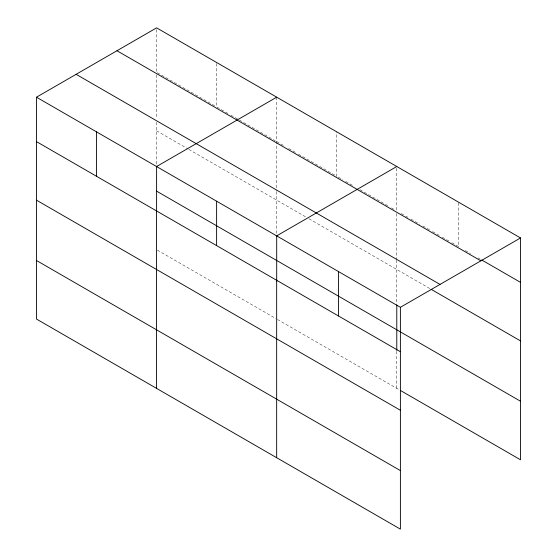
<?xml version="1.0" encoding="UTF-8"?>
<svg xmlns="http://www.w3.org/2000/svg" width="557" height="557" viewBox="0 0 557 557"><rect width="100%" height="100%" fill="white"/><g stroke="black" fill="none" stroke-linecap="round" stroke-linejoin="round"><path stroke-width="0.42" stroke-dasharray="2.79 2.09" d="M157.359 72.695L215.9 106.491M227.91 113.426L216.652 106.93L216.652 62.516M230.911 115.16L275.2 140.726M276.697 141.596L284.954 146.359M288.707 148.524L295.461 152.43M298.468 154.164L336.741 176.263L336.741 131.849M338.245 177.126L342.75 179.73M345.751 181.457L352.504 185.363M360.01 189.693L388.535 206.16M391.536 207.893L395.289 210.059M401.263 213.512L404.988 215.663M405.733 216.088L407.968 217.383M410.948 219.103L419.894 224.269M422.874 225.989L429.586 229.86M432.566 231.58L439.271 235.458M442.258 237.178L448.963 241.049M451.943 242.768L458.655 246.647L458.655 202.233M465.36 250.518L470.581 253.526M478.031 257.835L480.266 259.123M156.608 130.811L188.134 149.011M188.886 149.45L305.974 217.049M308.975 218.783L430.331 288.846M157.359 250.128L275.952 318.597M277.449 319.46L399.773 390.081M396.786 168.221L396.786 210.073M396.786 213.512L396.786 259.144M396.786 260.008L396.786 303.955M396.786 351.335L396.786 388.361M276.697 97.183L276.697 190.675M276.697 191.538L276.697 233.759M156.608 29.556L156.608 71.407M156.608 74.847L156.608 118.759M156.608 122.206L156.608 165.29"/><path stroke-width="0.84" d="M156.573 210.95L156.573 388.382M276.662 280.282L276.662 457.715M36.483 97.203L400.392 307.304L400.392 529.15L36.483 319.05L36.483 97.203L156.608 27.85L520.517 237.95L520.517 459.797L400.518 390.513M156.573 166.536L276.697 97.183M276.662 235.869L396.786 166.515M400.392 307.304L520.517 237.95M481.756 259.987L520.517 282.364M116.97 50.736L480.872 260.836M76.128 74.318L440.03 284.418M431.076 289.278L520.517 340.912M156.608 191.142L520.517 401.242M36.483 141.617L400.392 351.718M36.483 200.172L400.392 410.265M36.483 260.495L400.392 470.595M396.786 304.818L396.786 350.471M338.524 271.586L338.524 316M276.697 235.479L276.697 281.139M216.617 201.202L216.617 245.616M156.608 166.146L156.608 211.806M96.528 131.87L96.528 176.284"/></g></svg>
